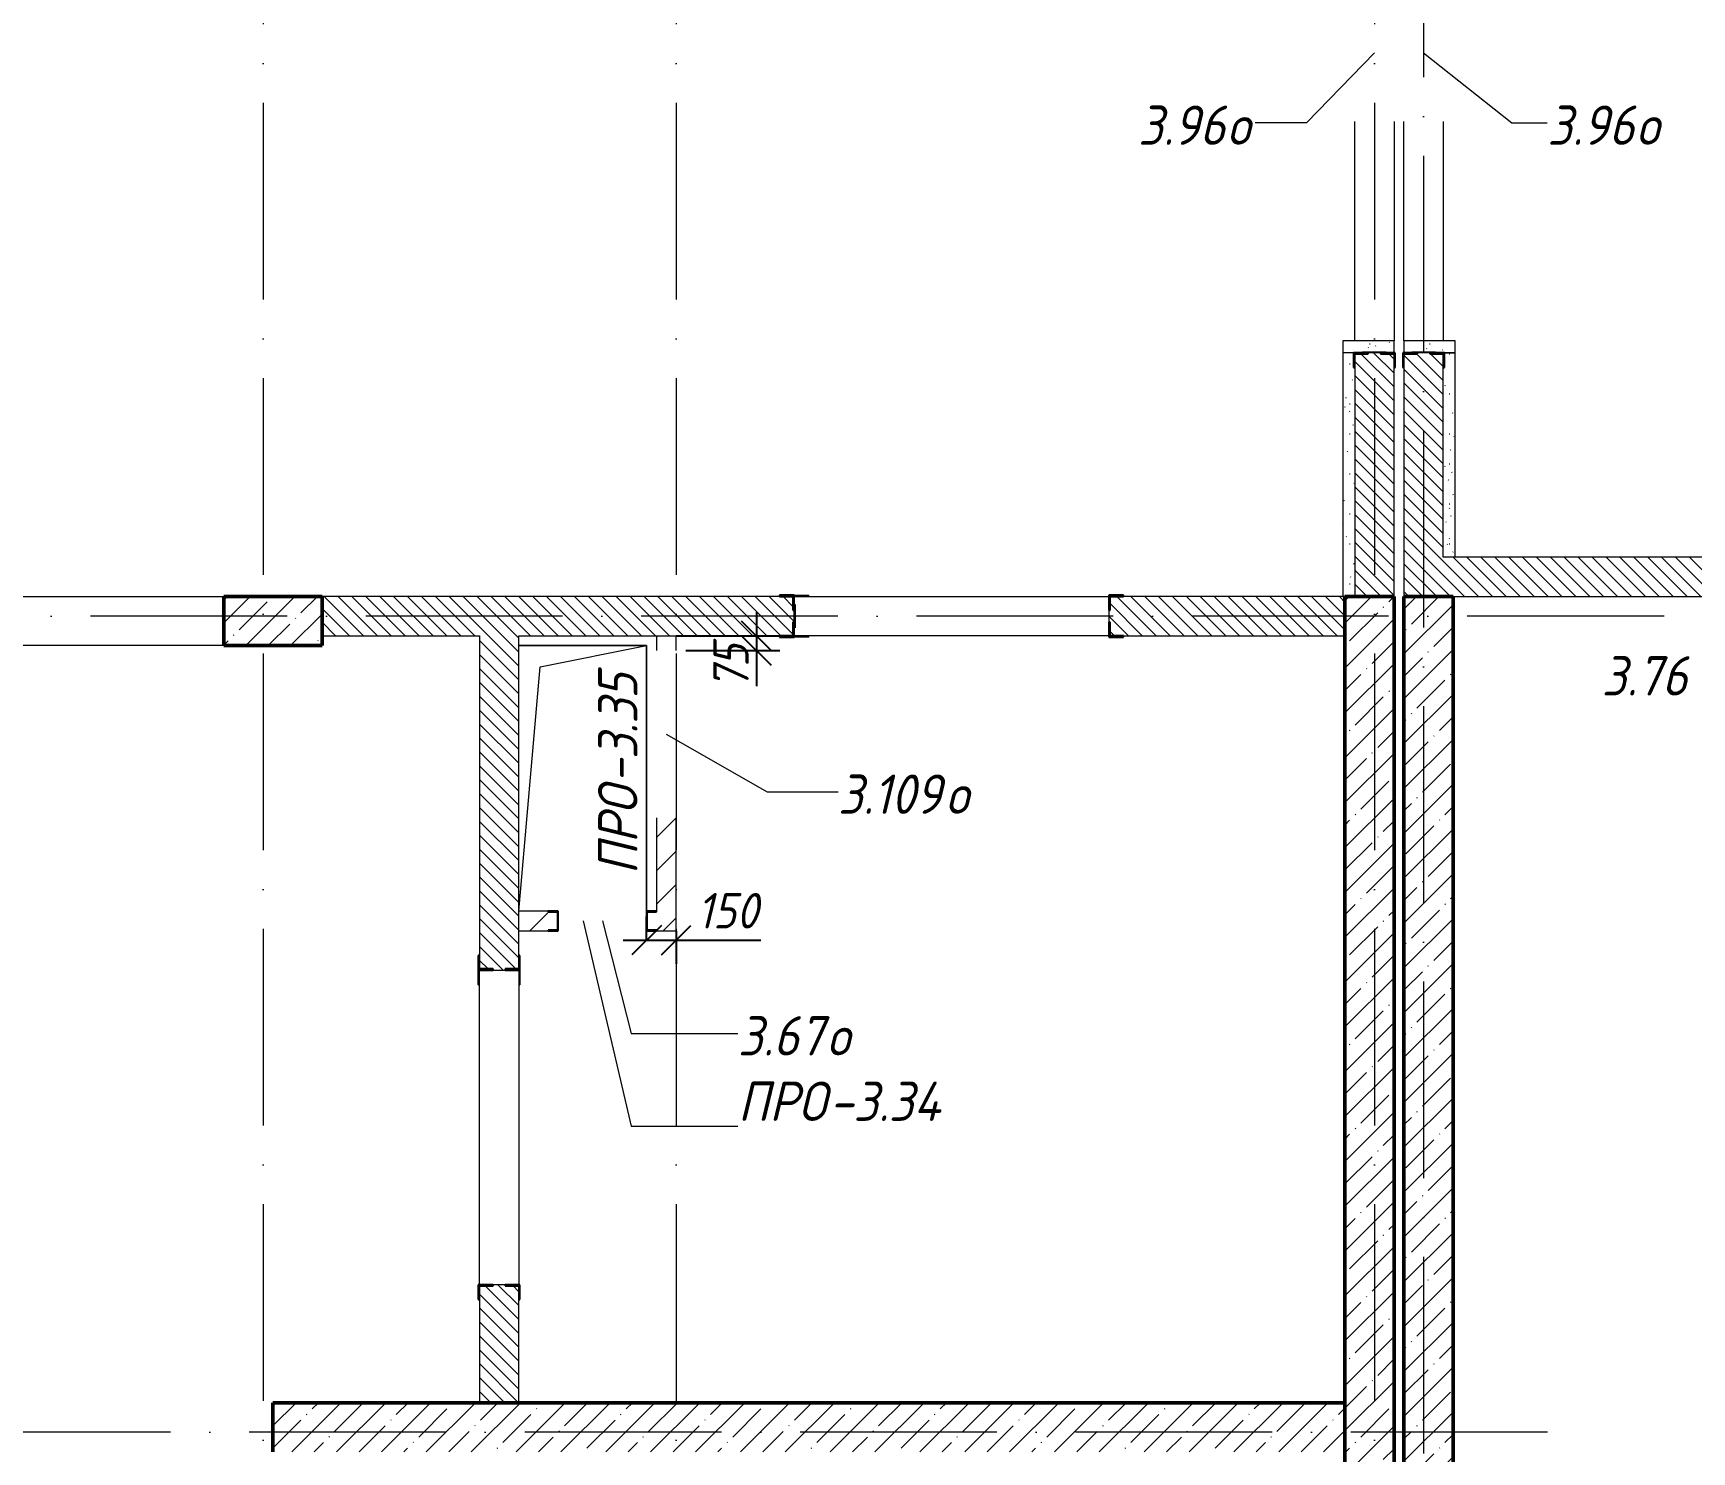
# Model space of a CAD drawing. Header units: millimetres. Extents: x -537608 to 253996, y -217170 to 186033.
# Drawn here: x -110904 to -102471, y 153371 to 160586 of the extents above; entities that cross this region are included whole.
import ezdxf

# ---------------------------------------------------------------- set-up
doc = ezdxf.new("R2010")
doc.units = ezdxf.units.MM
doc.linetypes.add('50_200_ШТРИХ_1Т_ш5_п1_п1_', pattern=[1400, 1000, -200, 0, -200])
for name, color, linetype, lineweight in [('A-____-____-DIMS', 7, 'Continuous', 9), ('A-FLOR-____-OTLN', 7, 'Continuous', 9), ('A-GENM-____-IDEN', 7, 'Continuous', 9), ('A-GENM-____-MCUT', 7, 'Continuous', 25), ('A-GENM-____-OTLN', 7, 'Continuous', 9), ('A-GENM-____-OTLN-1', 7, 'Continuous', 25), ('A-GLAZ-____-IDEN', 7, 'Continuous', 9), ('A-WALL-____-MCUT', 7, 'Continuous', 13), ('A-WALL-____-MCUT-2', 7, 'Continuous', 50), ('A-WALL-____-OTLN', 7, 'Continuous', 9), ('A-WALL-____-PATT-1', 7, 'Continuous', 9), ('A-WALL-FNSH-MCUT-1', 7, 'Continuous', 9), ('I-WALL-____-OTLN', 7, 'Continuous', 9), ('S-GRID-____-OTLN-1', 7, '50_200_ШТРИХ_1Т_ш5_п1_п1_', 9)]:
    doc.layers.add(name, color=color, linetype=linetype, lineweight=lineweight)
doc.layers.add('A-WALL-____-PATT-2', color=7, linetype='Continuous', lineweight=9, true_color=0x787878)
doc.styles.add('ISOCPEUR_I_10', font='isocpeui.ttf', dxfattribs={"width": 0.9, "height": 180})
doc.styles.add('ISOCPEUR_I_11', font='isocpeui.ttf', dxfattribs={"width": 0.9, "height": 200})
doc.dimstyles.new('ISO-1_8_0_9К_СРЕДНИЙ_Кладочные_3', dxfattribs={"dimscale": 304.8, "dimtxt": 179.276612, "dimasz": 0.492126, "dimexe": 0.393701, "dimexo": 0, "dimgap": 0, "dimtad": 1, "dimdec": 3, "dimrnd": 0.001, "dimdsep": 46, "dimtxsty": 'ISOCPEUR_I_10', "dimblk1": 'OBLIQUE', "dimblk2": 'OBLIQUE', "dimsah": 1, "dimcen": 0.09, "dimdle": 0.393701, "dimazin": 0, "dimtfac": 1, "dimtdec": 4, "dimtix": 1, "dimtmove": 0, "dimatfit": 3, "dimfxl": 1, "dimtvp": 1, "dimtolj": 1, "dimtzin": 0, "dimarcsym": 2})
pattern_1 = [(135, (-178684.97, 94540.114), (-35.35534, -35.35534), [])]
pattern_2 = [(45, (-178684.97, 94540.11), (-84.85281, 84.85281), [])]
pattern_3 = [(45, (-178684.97, 94540.11), (-114.04925, 114.04925), []), (45, (-178570.92, 94540.11), (-114.04925, 114.04925), [201.612, -40.322, 3.353, -36.97])]
pattern_4 = [(0, (-178684.97, 94540.114), (203.2, 50.8), [3.353, -149.047, 3.353, -149.047, -812.8]), (0, (-178684.97, 94540.114), (203.2, 50.8), [-304.8, 3.353, -301.447, 3.353, -149.047, -355.6]), (0, (-178684.97, 94540.114), (203.2, 50.8), [-762, 3.353, -98.247, 3.353, -250.647]), (120, (-178608.77, 94565.514), (-145.59409, 150.576362), [3.353, -149.047, 3.353, -149.047, -812.8]), (120, (-178608.77, 94565.514), (-145.59409, 150.576362), [-304.8, 3.353, -301.447, 3.353, -149.047, -355.6]), (120, (-178608.77, 94565.514), (-145.59409, 150.576362), [-762, 3.353, -98.247, 3.353, -250.647]), (240, (-178583.37, 94667.114), (-57.60591, -201.376362), [3.353, -149.047, 3.353, -149.047, -812.8]), (240, (-178583.37, 94667.114), (-57.60591, -201.376362), [-304.8, 3.353, -301.447, 3.353, -149.047, -355.6]), (240, (-178583.37, 94667.114), (-57.60591, -201.376362), [-762, 3.353, -98.247, 3.353, -250.647])]

# ---------------------------------------------------------------- blocks, each defined once
blk = doc.blocks.new('Фахверк_СКБ_Уголок - 200_3550-28267367-АР1_План отверстий 3 этажа в осях 1-64_Ю-ЯЯ')
at = {"layer": 'A-GENM-____-MCUT'}
for p, q in [((200, 156), (125, 156)), ((125, 156), (125, 81)), ((131, 81), (131, 150)), ((131, 150), (200, 150)), ((200, 150), (200, 156)), ((125, 81), (131, 81)), ((131, 19), (125, 19)), ((125, 19), (125, -56)), ((131, -50), (131, 19)), ((125, -56), (200, -56)), ((200, -50), (131, -50)), ((200, -56), (200, -50))]:
    blk.add_line(p, q, dxfattribs=at)
blk = doc.blocks.new('154_Стойка_СКБ_Уголок - СМ-2180_200-28268025-АР1_План отверстий 3 этажа в осях 1-64_Ю-ЯЯ')
at = {"layer": 'A-GENM-____-MCUT'}
for p, q in [((125, 156), (125, 81)), ((200, 156), (125, 156)), ((131, 81), (131, 150)), ((131, 150), (200, 150)), ((200, 150), (200, 156)), ((125, 81), (131, 81)), ((131, 19), (125, 19)), ((125, 19), (125, -56)), ((131, -50), (131, 19)), ((125, -56), (200, -56)), ((200, -50), (131, -50)), ((200, -56), (200, -50))]:
    blk.add_line(p, q, dxfattribs=at)
blk = doc.blocks.new('Стойка_Влож_Полоса боковая - Полоса-28213942-АР1_План отверстий 3 этажа в осях 1-64_Ю-ЯЯ')
at = {"layer": 'A-GENM-____-OTLN'}
for p, q in [((-5, 60), (0, 60)), ((-5, -60), (-5, 60)), ((0, -60), (-5, -60))]:
    blk.add_line(p, q, dxfattribs=at)
blk = doc.blocks.new('Стойка_Влож_Уголок_Опорный - Уголок-28213941-АР1_План отверстий 3 этажа в осях 1-64_Ю-ЯЯ')
at = {"layer": 'A-GENM-____-OTLN'}
for p, q in [((-212, -6), (-212, 0)), ((0, 0), (0, -6)), ((-212, -75), (-212, -6)), ((-212, -6), (-206, -6)), ((-212, -75), (-206, -75)), ((-6, -6), (0, -6)), ((-6, -75), (0, -75)), ((0, -6), (0, -75))]:
    blk.add_line(p, q, dxfattribs=at)
blk = doc.blocks.new('Фахверк_СКБ_Уголок - 200_3960-28268576-АР1_План отверстий 3 этажа в осях 1-64_Ю-ЯЯ')
at = {"layer": 'A-GENM-____-MCUT'}
for p, q in [((200, 156), (125, 156)), ((125, 156), (125, 81)), ((131, 81), (131, 150)), ((131, 150), (200, 150)), ((200, 150), (200, 156)), ((125, 81), (131, 81)), ((131, 19), (125, 19)), ((125, 19), (125, -56)), ((131, -50), (131, 19)), ((125, -56), (200, -56)), ((200, -50), (131, -50)), ((200, -56), (200, -50))]:
    blk.add_line(p, q, dxfattribs=at)
blk = doc.blocks.new('154_Стойка_СКБ_Уголок - СМ-2540_200-37126399-АР1_План отверстий 3 этажа в осях 1-64_Ю-ЯЯ')
at = {"layer": 'A-GENM-____-MCUT'}
for p, q in [((125, 156), (125, 81)), ((200, 156), (125, 156)), ((131, 81), (131, 150)), ((131, 150), (200, 150)), ((200, 150), (200, 156)), ((125, 81), (131, 81)), ((131, 19), (125, 19)), ((125, 19), (125, -56)), ((131, -50), (131, 19)), ((125, -56), (200, -56)), ((200, -50), (131, -50)), ((200, -56), (200, -50))]:
    blk.add_line(p, q, dxfattribs=at)
blk = doc.blocks.new('Стойка_Влож_Полоса боковая - Полоса-V164-АР1_План отверстий 3 этажа в осях 1-64_Ю-ЯЯ')
at = {"layer": 'A-GENM-____-OTLN'}
for p, q in [((-5, 60), (0, 60)), ((-5, -60), (-5, 60)), ((0, 31), (0, -31)), ((0, -60), (-5, -60))]:
    blk.add_line(p, q, dxfattribs=at)
blk = doc.blocks.new('АР_Перемычка - АР_Перемычка-37111637-АР1_План отверстий 3 этажа в осях 1-64_Ю-ЯЯ')
at = {"layer": 'A-GENM-____-OTLN'}
blk.add_line((-400, -100), (-392, -100), dxfattribs=at)
blk = doc.blocks.new('AR_Отверстие прямоугольное _в плите_ - AR_Отверстие прямоугольное _в плите_-V206-АР1_План отверстий 3 этажа в осях 1-64_Ю-ЯЯ')
at = {"layer": 'A-GENM-____-OTLN'}
for p, q in [((325, 675), (-325, 675)), ((-216.7, 566.7), (325, 675)), ((325, -675), (325, 675)), ((-325, -675), (-216.7, 566.7))]:
    blk.add_line(p, q, dxfattribs=at)
blk = doc.blocks.new('154_Фахверк_СКБ_Швеллер - Тип_100_3960_зеркало-36793856-АР1_План отверстий 3 этажа в осях 1-64_Ю-ЯЯ')
at = {"layer": 'A-GENM-____-MCUT'}
for p, q in [((175, 50), (125, 50)), ((125, 50), (125, -50)), ((128, 47), (175, 47)), ((128, -47), (128, 47)), ((175, 47), (175, 50)), ((125, -50), (175, -50)), ((175, -47), (128, -47)), ((175, -50), (175, -47))]:
    blk.add_line(p, q, dxfattribs=at)
blk = doc.blocks.new('154_Фахверк_СКБ_Швеллер - Тип_100_3960-28318856-АР1_План отверстий 3 этажа в осях 1-64_Ю-ЯЯ')
at = {"layer": 'A-GENM-____-MCUT'}
for p, q in [((175, 50), (125, 50)), ((125, 50), (125, -50)), ((128, 47), (175, 47)), ((128, -47), (128, 47)), ((175, 47), (175, 50)), ((125, -50), (175, -50)), ((175, -47), (128, -47)), ((175, -50), (175, -47))]:
    blk.add_line(p, q, dxfattribs=at)
blk = doc.blocks.new('_Oblique')
at = {"color": 0, "linetype": 'ByBlock', "lineweight": -2}
blk.add_line((-0.5, -0.5), (0.5, 0.5), dxfattribs=at)
blk = doc.blocks.new('*D1061')
at = {"layer": 'A-____-____-DIMS', "color": 0, "lineweight": -2, "transparency": 16777216}
for p, q in [((-107227.3, 157641.2), (-107227.3, 157446.2)), ((-107635, 157521.2), (-107107.3, 157521.2)), ((-107585, 157446.2), (-107107.3, 157446.2)), ((-107227.3, 157446.2), (-107227.3, 157264.9))]:
    blk.add_line(p, q, dxfattribs=at)
at = {"layer": 'Defpoints', "color": 0, "transparency": 16777216}
for p in [(-107635, 157521.2), (-107585, 157446.2), (-107227.3, 157446.2)]:
    blk.add_point(p, dxfattribs=at)
at = {"layer": 'A-____-____-DIMS', "color": 0, "lineweight": -2, "transparency": 16777216, "xscale": 150, "yscale": 150, "zscale": 150}
for p, rotation in [((-107227.3, 157521.2), 90), ((-107227.3, 157446.2), 270)]:
    blk.add_blockref('_Oblique', p, dxfattribs=dict(at, rotation=rotation))
at = {"layer": 'A-____-____-DIMS', "color": 0, "transparency": 16777216, "insert": (-107446.5, 157248.3), "char_height": 180, "width": 273.052, "attachment_point": 1, "rotation": 90, "line_spacing_factor": 1.149209, "style": 'ISOCPEUR_I_10'}
blk.add_mtext('\\A1;75', dxfattribs=at)
blk = doc.blocks.new('*D1085')
at = {"layer": 'A-____-____-DIMS', "color": 0, "lineweight": -2, "transparency": 16777216}
for p, q in [((-107785, 155971.2), (-107785, 156093.1)), ((-107635, 156021.2), (-107635, 155853.1)), ((-107905, 155973.1), (-107635, 155973.1)), ((-107635, 155973.1), (-107204.4, 155973.1))]:
    blk.add_line(p, q, dxfattribs=at)
at = {"layer": 'Defpoints', "color": 0, "transparency": 16777216}
for p in [(-107635, 156021.2), (-107785, 155971.2), (-107635, 155973.1)]:
    blk.add_point(p, dxfattribs=at)
at = {"layer": 'A-____-____-DIMS', "color": 0, "lineweight": -2, "transparency": 16777216, "xscale": 150, "yscale": 150, "zscale": 150, "rotation": 180}
blk.add_blockref('_Oblique', (-107785, 155973.1), dxfattribs=at)
at = {"layer": 'A-____-____-DIMS', "color": 0, "lineweight": -2, "transparency": 16777216, "xscale": 150, "yscale": 150, "zscale": 150}
blk.add_blockref('_Oblique', (-107635, 155973.1), dxfattribs=at)
at = {"layer": 'A-____-____-DIMS', "color": 0, "transparency": 16777216, "insert": (-107528.8, 156213.1), "char_height": 180, "width": 368.207, "attachment_point": 1, "line_spacing_factor": 1.149209, "style": 'ISOCPEUR_I_10'}
blk.add_mtext('\\A1;150', dxfattribs=at)

msp = doc.modelspace()

# ---------------------------------------------------------------- hatches: boundary and pattern name
at = {"layer": 'A-WALL-____-PATT-1'}
h = msp.add_hatch(dxfattribs=at)
h.set_pattern_fill('FP_9', color=256, style=0, pattern_type=2)
h.set_pattern_definition(pattern_1)
h.paths.add_polyline_path([(-103984.9702, 157721.1558), (-103984.9702, 158955.1558), (-104053.9702, 158955.1558), (-104053.9702, 158961.1558), (-104115.9702, 158961.1558), (-104115.9702, 158955.1558), (-104184.9702, 158955.1558), (-104184.9702, 157721.1558)], flags=0)
h.paths.add_polyline_path([(-104053.9702, 161181.1558), (-104053.9702, 161187.1558), (-103984.9702, 161187.1558), (-103984.9702, 161721.1558), (-104184.9702, 161721.1558), (-104184.9702, 161187.1558), (-104115.9702, 161187.1558), (-104115.9702, 161181.1558)], flags=0)
h = msp.add_hatch(dxfattribs=at)
h.set_pattern_fill('FP_9', color=256, style=0, pattern_type=2)
h.set_pattern_definition(pattern_1)
h.paths.add_polyline_path([(-103734.9702, 157921.1558), (-103734.9702, 158955.1558), (-103803.9702, 158955.1558), (-103803.9702, 158961.1558), (-103865.9702, 158961.1558), (-103865.9702, 158955.1558), (-103934.9702, 158955.1558), (-103934.9702, 157921.1558)], flags=0)
h.paths.add_polyline_path([(-103803.9702, 161181.1558), (-103803.9702, 161187.1558), (-103734.9702, 161187.1558), (-103734.9702, 161721.1558), (-103934.9702, 161721.1558), (-103934.9702, 161187.1558), (-103865.9702, 161187.1558), (-103865.9702, 161181.1558)], flags=0)
h = msp.add_hatch(dxfattribs=at)
h.set_pattern_fill('FP_9', color=256, style=0, pattern_type=2)
h.set_pattern_definition(pattern_1)
h.paths.add_polyline_path([(-101184.9702, 157721.1558), (-101184.9702, 157921.1558), (-101474.9702, 157921.1558), (-101474.9702, 157721.1558)], flags=0)
h.paths.add_polyline_path([(-101974.9702, 157721.1558), (-101974.9702, 157921.1558), (-103934.9702, 157921.1558), (-103934.9702, 157721.1558)], flags=0)
h = msp.add_hatch(dxfattribs=at)
h.set_pattern_fill('FP_12', color=256, style=0, pattern_type=2)
h.set_pattern_definition(pattern_3)
h.paths.add_polyline_path([(-109434.9702, 157471.1558), (-109434.9702, 157721.1558), (-109934.9702, 157721.1558), (-109934.9702, 157471.1558)], flags=0)
h.paths.add_polyline_path([(-111534.9702, 157471.1558), (-111535.3532, 157721.1558), (-111734.9702, 157721.1558), (-111734.9702, 157471.1558), (-111535.3532, 157471.1558)], flags=0)
h = msp.add_hatch(dxfattribs=at)
h.set_pattern_fill('FP_9', color=256, style=0, pattern_type=2)
h.set_pattern_definition(pattern_1)
h.paths.add_polyline_path([(-104465.4961, 157521.1558), (-104234.9702, 157521.1558), (-104234.9702, 157721.1558), (-105428.9702, 157721.1558), (-105428.9702, 157652.1558), (-105434.9702, 157652.1558), (-105434.9702, 157590.1558), (-105428.9702, 157590.1558), (-105428.9702, 157521.1558), (-105359.9702, 157521.1558)], flags=0)
h.paths.add_polyline_path([(-107109.9702, 157521.1558), (-107040.9702, 157521.1558), (-107040.9702, 157590.1558), (-107034.9702, 157590.1558), (-107034.9702, 157652.1558), (-107040.9702, 157652.1558), (-107040.9702, 157721.1558), (-109434.9702, 157721.1558), (-109434.9702, 157521.1558), (-108000.4246, 157521.1558)], flags=0)
h = msp.add_hatch(dxfattribs=at)
h.set_pattern_fill('FP_12', color=256, style=0, pattern_type=2)
h.set_pattern_definition(pattern_3)
h.paths.add_polyline_path([(-104234.9702, 149721.1558), (-103984.9702, 149721.1558), (-103984.9702, 157721.1558), (-104234.9702, 157721.1558), (-104234.9702, 150149.0815)], flags=0)
h = msp.add_hatch(dxfattribs=at)
h.set_pattern_fill('FP_12', color=256, style=0, pattern_type=2)
h.set_pattern_definition(pattern_3)
h.paths.add_polyline_path([(-103934.9702, 149671.1558), (-103684.9702, 149671.1558), (-103684.9702, 157721.1558), (-103934.9702, 157721.1558), (-103934.9702, 150149.0815)], flags=0)
h = msp.add_hatch(dxfattribs=at)
h.set_pattern_fill('FP_9', color=256, style=0, pattern_type=2)
h.set_pattern_definition(pattern_1)
h.paths.add_polyline_path([(-108565.9702, 153621.1558), (-108434.9702, 153621.1558), (-108434.9702, 154215.1558), (-108503.9702, 154215.1558), (-108503.9702, 154221.1558), (-108565.9702, 154221.1558), (-108565.9702, 154215.1558), (-108634.9702, 154215.1558), (-108634.9702, 153621.1558)], flags=0)
h.paths.add_polyline_path([(-108565.9702, 155821.1558), (-108503.9702, 155821.1558), (-108503.9702, 155827.1558), (-108434.9702, 155827.1558), (-108434.9702, 157521.1558), (-108634.9702, 157521.1558), (-108634.9702, 155827.1558), (-108565.9702, 155827.1558)], flags=0)
h = msp.add_hatch(dxfattribs=at)
h.set_pattern_fill('FP_7', color=256, style=0, pattern_type=2)
h.set_pattern_definition(pattern_2)
h.paths.add_polyline_path([(-107734.9702, 156021.1558), (-107634.9702, 156021.1558), (-107634.9702, 156596.1558), (-107734.9702, 156596.1558), (-107734.9702, 156024.1558)], flags=0)
h.paths.add_polyline_path([(-107634.9702, 157446.1558), (-107634.9702, 157521.1558), (-107734.9702, 157521.1558), (-107734.9702, 157446.1558), (-107640.3273, 157446.1558)], flags=0)
h = msp.add_hatch(dxfattribs=at)
h.set_pattern_fill('FP_7', color=256, style=0, pattern_type=2)
h.set_pattern_definition(pattern_2)
h.paths.add_polyline_path([(-108434.9702, 156021.1558), (-108284.9702, 156021.1558), (-108284.9702, 156024.1558), (-108237.9702, 156024.1558), (-108237.9702, 156118.1558), (-108284.9702, 156118.1558), (-108284.9702, 156121.1558), (-108434.9702, 156121.1558), (-108434.9702, 156024.1558)], flags=0)
h.paths.add_polyline_path([(-107734.9702, 156024.1558), (-107734.9702, 156118.1558), (-107781.9702, 156118.1558), (-107781.9702, 156024.1558)], flags=0)
h = msp.add_hatch(dxfattribs=at)
h.set_pattern_fill('FP_12', color=256, style=0, pattern_type=2)
h.set_pattern_definition(pattern_3)
h.paths.add_polyline_path([(-104234.9702, 153371.1558), (-104234.9702, 153621.1558), (-109684.9702, 153621.1558), (-109684.9702, 153371.1558), (-104465.4961, 153371.1558)], flags=0)
at = {"layer": 'A-WALL-____-PATT-2'}
h = msp.add_hatch(dxfattribs=at)
h.set_pattern_fill('FP_156', color=256, style=0, pattern_type=2)
h.set_pattern_definition(pattern_4)
h.paths.add_polyline_path([(-104184.9702, 157721.1558), (-104184.9702, 158886.1558), (-104190.9702, 158886.1558), (-104190.9702, 158961.1558), (-104244.9702, 158961.1558), (-104244.9702, 157721.1558)], flags=0)
h.paths.add_polyline_path([(-104190.9702, 161181.1558), (-104190.9702, 161256.1558), (-104184.9702, 161256.1558), (-104184.9702, 161721.1558), (-104244.9702, 161721.1558), (-104244.9702, 161181.1558)], flags=0)
h = msp.add_hatch(dxfattribs=at)
h.set_pattern_fill('FP_156', color=256, style=0, pattern_type=2)
h.set_pattern_definition(pattern_4)
h.paths.add_polyline_path([(-103674.9702, 157921.1558), (-103674.9702, 158961.1558), (-103728.9702, 158961.1558), (-103728.9702, 158886.1558), (-103734.9702, 158886.1558), (-103734.9702, 157921.1558)], flags=0)
h.paths.add_polyline_path([(-103674.9702, 161181.1558), (-103674.9702, 161721.1558), (-103734.9702, 161721.1558), (-103734.9702, 161256.1558), (-103728.9702, 161256.1558), (-103728.9702, 161181.1558)], flags=0)
h = msp.add_hatch(dxfattribs=at)
h.set_pattern_fill('FP_156', color=256, style=0, pattern_type=2)
h.set_pattern_definition(pattern_4)
h.paths.add_polyline_path([(-104024.9702, 158961.1558), (-103984.9702, 158961.1558), (-103984.9702, 159021.1558), (-104244.9702, 159021.1558), (-104244.9702, 158961.1558), (-104144.9702, 158961.1558), (-104144.9702, 158966.1558), (-104024.9702, 158966.1558)], flags=0)
h = msp.add_hatch(dxfattribs=at)
h.set_pattern_fill('FP_156', color=256, style=0, pattern_type=2)
h.set_pattern_definition(pattern_4)
h.paths.add_polyline_path([(-103934.9702, 158961.1558), (-103894.9702, 158961.1558), (-103894.9702, 158966.1558), (-103774.9702, 158966.1558), (-103774.9702, 158961.1558), (-103674.9702, 158961.1558), (-103674.9702, 159021.1558), (-103934.9702, 159021.1558)], flags=0)

# ---------------------------------------------------------------- linework, layer by layer
at = {"layer": 'A-FLOR-____-OTLN'}
for p, q in [((-108434.9702, 157471.1558), (-107784.9702, 157471.1558)), ((-107784.9702, 157471.1558), (-107784.9702, 156121.1558))]:
    msp.add_line(p, q, dxfattribs=at)
at = {"layer": 'A-GENM-____-IDEN'}
for p, q in [((-108108.4684, 156071.1558), (-107863.2503, 155026.742)), ((-107863.2503, 155026.742), (-107320.9408, 155026.742))]:
    msp.add_line(p, q, dxfattribs=at)
at = {"layer": 'A-GLAZ-____-IDEN'}
for p, q in [((-104084.9702, 160486.1558), (-104430.1842, 160130.6792)), ((-103834.9702, 160486.1558), (-103385.4971, 160130.6792)), ((-104430.1842, 160130.6792), (-104690.7295, 160130.6792)), ((-103385.4971, 160130.6792), (-103205.8725, 160130.6792)), ((-107684.9702, 157021.1558), (-107171.5473, 156728.2058)), ((-107171.5473, 156728.2058), (-106812.1744, 156728.2058)), ((-108009.9702, 156071.1558), (-107863.2503, 155499.3877)), ((-107863.2503, 155499.3877), (-107320.9408, 155499.3877))]:
    msp.add_line(p, q, dxfattribs=at)
at = {"layer": 'A-WALL-____-MCUT'}
for p, q in [((-104184.9702, 158886.1558), (-104184.9702, 157721.1558)), ((-103984.9702, 157721.1558), (-103984.9702, 158886.1558)), ((-103934.9702, 158886.1558), (-103934.9702, 157721.1558)), ((-103734.9702, 157921.1558), (-103734.9702, 158886.1558)), ((-101974.9702, 157921.1558), (-103734.9702, 157921.1558)), ((-107109.9702, 157721.1558), (-109434.9702, 157721.1558)), ((-104234.9702, 157721.1558), (-105359.9702, 157721.1558)), ((-104234.9702, 157721.1558), (-104234.9702, 157721.1558)), ((-103934.9702, 157721.1558), (-101974.9702, 157721.1558)), ((-107034.9702, 157590.1558), (-107034.9702, 157652.1558)), ((-105434.9702, 157652.1558), (-105434.9702, 157590.1558)), ((-109434.9702, 157521.1558), (-108634.9702, 157521.1558)), ((-108634.9702, 157521.1558), (-108634.9702, 155896.1558)), ((-108434.9702, 157521.1558), (-107109.9702, 157521.1558)), ((-108434.9702, 155896.1558), (-108434.9702, 157521.1558)), ((-105359.9702, 157521.1558), (-104234.9702, 157521.1558)), ((-108565.9702, 155821.1558), (-108503.9702, 155821.1558)), ((-108503.9702, 154221.1558), (-108565.9702, 154221.1558)), ((-108634.9702, 154146.1558), (-108634.9702, 153621.1558)), ((-108434.9702, 153621.1558), (-108434.9702, 154146.1558))]:
    msp.add_line(p, q, dxfattribs=at)
at = {"layer": 'A-WALL-____-MCUT-2'}
for p, q in [((-109434.9702, 157721.1558), (-109934.9702, 157721.1558)), ((-109934.9702, 157721.1558), (-109934.9702, 157471.1558)), ((-109434.9702, 157471.1558), (-109434.9702, 157721.1558)), ((-104234.9702, 157721.1558), (-104234.9702, 149721.1558)), ((-103984.9702, 157721.1558), (-104234.9702, 157721.1558)), ((-103984.9702, 149721.1558), (-103984.9702, 157721.1558)), ((-103934.9702, 157721.1558), (-103934.9702, 149671.1558)), ((-103684.9702, 157721.1558), (-103934.9702, 157721.1558)), ((-103684.9702, 149671.1558), (-103684.9702, 157721.1558)), ((-109934.9702, 157471.1558), (-109434.9702, 157471.1558)), ((-104234.9702, 153621.1558), (-109684.9702, 153621.1558)), ((-109684.9702, 153621.1558), (-109684.9702, 153371.1558))]:
    msp.add_line(p, q, dxfattribs=at)
at = {"layer": 'A-WALL-____-OTLN'}
for p, q in [((-111534.9702, 157721.1558), (-109934.9702, 157721.1558)), ((-109934.9702, 157471.1558), (-111534.9702, 157471.1558))]:
    msp.add_line(p, q, dxfattribs=at)
at = {"layer": 'A-WALL-FNSH-MCUT-1'}
for p, q in [((-104244.9702, 159021.1558), (-104244.9702, 157721.1558)), ((-103984.9702, 159021.1558), (-104244.9702, 159021.1558)), ((-103984.9702, 158961.1558), (-103984.9702, 159021.1558)), ((-103674.9702, 159021.1558), (-103934.9702, 159021.1558)), ((-103934.9702, 159021.1558), (-103934.9702, 158961.1558)), ((-103674.9702, 157921.1558), (-103674.9702, 159021.1558)), ((-104190.9702, 158961.1558), (-104244.9702, 158961.1558)), ((-103674.9702, 158961.1558), (-103728.9702, 158961.1558)), ((-103728.9702, 158961.1558), (-103674.9702, 158961.1558)), ((-104244.9702, 157721.1558), (-104234.9702, 157721.1558)), ((-107734.9702, 157521.1558), (-107734.9702, 157446.1558)), ((-107634.9702, 157446.1558), (-107634.9702, 157521.1558)), ((-107734.9702, 156596.1558), (-107734.9702, 156121.1558)), ((-107634.9702, 156021.1558), (-107634.9702, 156596.1558)), ((-108284.9702, 156121.1558), (-108434.9702, 156121.1558)), ((-108434.9702, 156021.1558), (-108284.9702, 156021.1558)), ((-107734.9702, 156021.1558), (-107634.9702, 156021.1558))]:
    msp.add_line(p, q, dxfattribs=at)
at = {"layer": 'I-WALL-____-OTLN'}
for p, q in [((-104184.9702, 159021.1558), (-104184.9702, 160136.1558)), ((-103984.9702, 160136.1558), (-103984.9702, 159021.1558)), ((-103934.9702, 159021.1558), (-103934.9702, 160136.1558)), ((-103734.9702, 160136.1558), (-103734.9702, 159021.1558)), ((-107034.9702, 157721.1558), (-105434.9702, 157721.1558)), ((-105434.9702, 157521.1558), (-107034.9702, 157521.1558)), ((-108634.9702, 154221.1558), (-108634.9702, 155821.1558)), ((-108434.9702, 155821.1558), (-108434.9702, 154221.1558))]:
    msp.add_line(p, q, dxfattribs=at)
at = {"layer": 'S-GRID-____-OTLN-1'}
for p, q in [((-109734.9702, 185432.9652), (-109734.9702, 147431.7016)), ((-107634.9702, 185432.9652), (-107634.9702, 134521.1558)), ((-104084.9702, 185432.9652), (-104084.9702, 134811.339)), ((-103834.9702, 185164.7688), (-103834.9702, 134521.1558)), ((-74610.5636, 157621.1558), (-183353.7404, 157621.1558)), ((-103204.9297, 153471.1558), (-183353.7404, 153471.1558))]:
    msp.add_line(p, q, dxfattribs=at)

# ---------------------------------------------------------------- block references
at = {"layer": 'A-GENM-____-OTLN'}
for name, p, rotation in [('Стойка_Влож_Полоса боковая - Полоса-V164-АР1_План отверстий 3 этажа в осях 1-64_Ю-ЯЯ', (-104084.9702, 158961.1558), 269.9999999999998), ('Стойка_Влож_Полоса боковая - Полоса-V164-АР1_План отверстий 3 этажа в осях 1-64_Ю-ЯЯ', (-103834.9702, 158961.1558), 270), ('АР_Перемычка - АР_Перемычка-37111637-АР1_План отверстий 3 этажа в осях 1-64_Ю-ЯЯ', (-104084.9702, 158961.1558), 89.99999999999986), ('Стойка_Влож_Уголок_Опорный - Уголок-28213941-АР1_План отверстий 3 этажа в осях 1-64_Ю-ЯЯ', (-107034.9702, 157727.1558), 89.99999999999955), ('Стойка_Влож_Полоса боковая - Полоса-28213942-АР1_План отверстий 3 этажа в осях 1-64_Ю-ЯЯ', (-107034.9702, 157621.1558), 180)]:
    msp.add_blockref(name, p, dxfattribs=dict(at, rotation=rotation))
for name, p in [('AR_Отверстие прямоугольное _в плите_ - AR_Отверстие прямоугольное _в плите_-V206-АР1_План отверстий 3 этажа в осях 1-64_Ю-ЯЯ', (-108109.9702, 156796.1558)), ('Стойка_Влож_Уголок_Опорный - Уголок-28213941-АР1_План отверстий 3 этажа в осях 1-64_Ю-ЯЯ', (-108428.9702, 155821.1558))]:
    msp.add_blockref(name, p, dxfattribs=at)
at = {"layer": 'A-GENM-____-OTLN-1'}
for name, p, rotation in [('154_Стойка_СКБ_Уголок - СМ-2540_200-37126399-АР1_План отверстий 3 этажа в осях 1-64_Ю-ЯЯ', (-104134.9702, 159086.1558), 269.9999999999998), ('154_Стойка_СКБ_Уголок - СМ-2540_200-37126399-АР1_План отверстий 3 этажа в осях 1-64_Ю-ЯЯ', (-103884.9702, 159086.1558), 270), ('154_Стойка_СКБ_Уголок - СМ-2180_200-28268025-АР1_План отверстий 3 этажа в осях 1-64_Ю-ЯЯ', (-106909.9702, 157671.1558), 180), ('154_Фахверк_СКБ_Швеллер - Тип_100_3960-28318856-АР1_План отверстий 3 этажа в осях 1-64_Ю-ЯЯ', (-108109.9702, 156071.1558), 180), ('154_Стойка_СКБ_Уголок - СМ-2180_200-28268025-АР1_План отверстий 3 этажа в осях 1-64_Ю-ЯЯ', (-108484.9702, 155696.1558), 89.9999999999999), ('Фахверк_СКБ_Уголок - 200_3960-28268576-АР1_План отверстий 3 этажа в осях 1-64_Ю-ЯЯ', (-108584.9702, 154346.1558), 269.9999999999999)]:
    msp.add_blockref(name, p, dxfattribs=dict(at, rotation=rotation))
for name, p in [('Фахверк_СКБ_Уголок - 200_3550-28267367-АР1_План отверстий 3 этажа в осях 1-64_Ю-ЯЯ', (-105559.9702, 157571.1558)), ('154_Фахверк_СКБ_Швеллер - Тип_100_3960_зеркало-36793856-АР1_План отверстий 3 этажа в осях 1-64_Ю-ЯЯ', (-107909.9702, 156071.1558))]:
    msp.add_blockref(name, p, dxfattribs=at)

# ---------------------------------------------------------------- texts
at = {"layer": 'A-GENM-____-IDEN', "char_height": 200, "attachment_point": 1, "rotation": 90, "style": 'ISOCPEUR_I_11'}
for s, insert, width in [('-3.35', (-108031.6893, 156771.8929), 707.088375), ('ПРО', (-108031.6893, 156307.5491), 562.784625)]:
    msp.add_mtext(s, dxfattribs=dict(at, insert=insert, width=width))
at = {"layer": 'A-GENM-____-IDEN', "char_height": 200, "attachment_point": 1, "style": 'ISOCPEUR_I_11'}
for s, insert, width in [('ПРО', (-107320.9408, 155253.8581), 562.784625), ('-3.34', (-106856.597, 155253.8581), 735.949125)]:
    msp.add_mtext(s, dxfattribs=dict(at, insert=insert, width=width))
at = {"layer": 'A-GLAZ-____-IDEN', "char_height": 200, "attachment_point": 1, "style": 'ISOCPEUR_I_11'}
for s, insert, width in [('3.96', (-105286.184, 160218.2938), 548.35425), ('\\fISOCPEUR|b0|i1|c204|p34|;\\W.9;о', (-104833.7465, 160218.2938), 158.734125), ('3.96', (-103205.8725, 160218.2938), 548.35425), ('\\fISOCPEUR|b0|i1|c204|p34|;\\W.9;о', (-102753.435, 160218.2938), 158.734125), ('3.76', (-102929.5247, 157417.7569), 548.35425), ('3.109', (-106812.1744, 156815.8204), 663.79725), ('\\fISOCPEUR|b0|i1|c204|p34|;\\W.9;о', (-106264.4869, 156815.8204), 158.734125), ('3.67', (-107320.9408, 155587.0023), 548.35425), ('\\fISOCPEUR|b0|i1|c204|p34|;\\W.9;о', (-106868.5033, 155587.0023), 158.734125)]:
    msp.add_mtext(s, dxfattribs=dict(at, insert=insert, width=width))

# ---------------------------------------------------------------- dimensions: what is measured, and where the dimension line sits
at = {"layer": 'A-____-____-DIMS'}
dim = msp.add_linear_dim(base=(-107227.2819, 157446.1558), p1=(-107634.9702, 157521.1558), p2=(-107584.9702, 157446.1558), angle=90, dimstyle='ISO-1_8_0_9К_СРЕДНИЙ_Кладочные_3', override={"dimpost": '<>', "dimfxl": 90.138782}, dxfattribs=at)
dim.commit()
dim.dimension.update_dxf_attribs({"geometry": '*D1061', "text_midpoint": (-107326.5069, 157264.8596), "dimtype": 160, "text_rotation": 90})
dim = msp.add_linear_dim(base=(-107634.9702, 155973.1201), p1=(-107784.9702, 155971.1558), p2=(-107634.9702, 156021.1558), dimstyle='ISO-1_8_0_9К_СРЕДНИЙ_Кладочные_3', override={"dimpost": '<>', "dimfxl": 158.113883}, dxfattribs=at)
dim.commit()
dim.dimension.update_dxf_attribs({"geometry": '*D1085', "text_midpoint": (-107344.6929, 155973.1201), "dimtype": 160})

doc.saveas('drawing.dxf')
